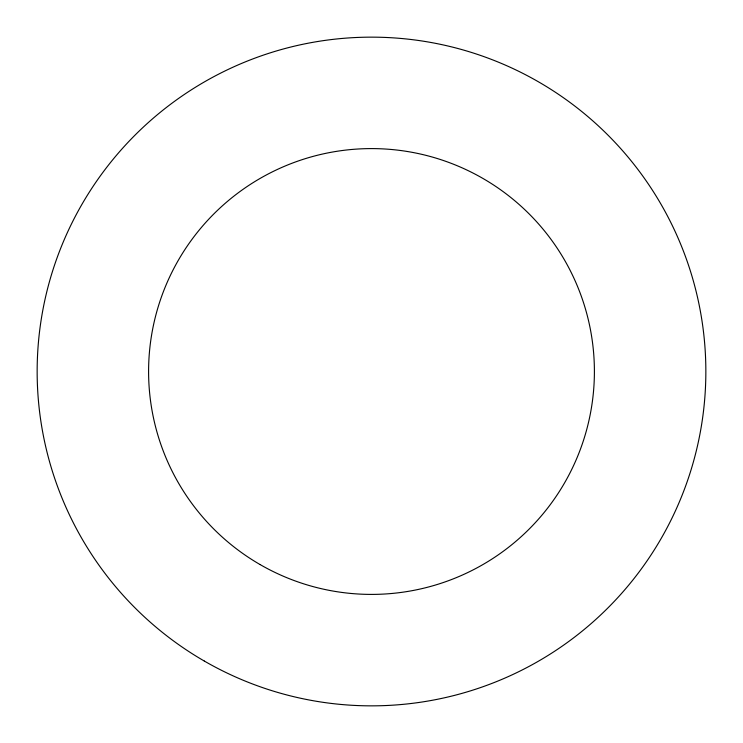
<?xml version="1.0" encoding="UTF-8"?>
<svg xmlns="http://www.w3.org/2000/svg" width="743" height="743" viewBox="0 0 743 743"><rect width="100%" height="100%" fill="white"/><g stroke="black" fill="none" stroke-linecap="round" stroke-linejoin="round"><path stroke-width="1.11" d="M204.325 661.056A334.35 334.35 0 0 0 705.85 371.5A334.35 334.35 0 0 0 204.325 81.944A334.35 334.35 0 0 0 204.325 661.056M260.05 564.541A222.9 222.9 0 0 0 594.4 371.5A222.9 222.9 0 0 0 260.05 178.459A222.9 222.9 0 0 0 260.05 564.541"/></g></svg>
